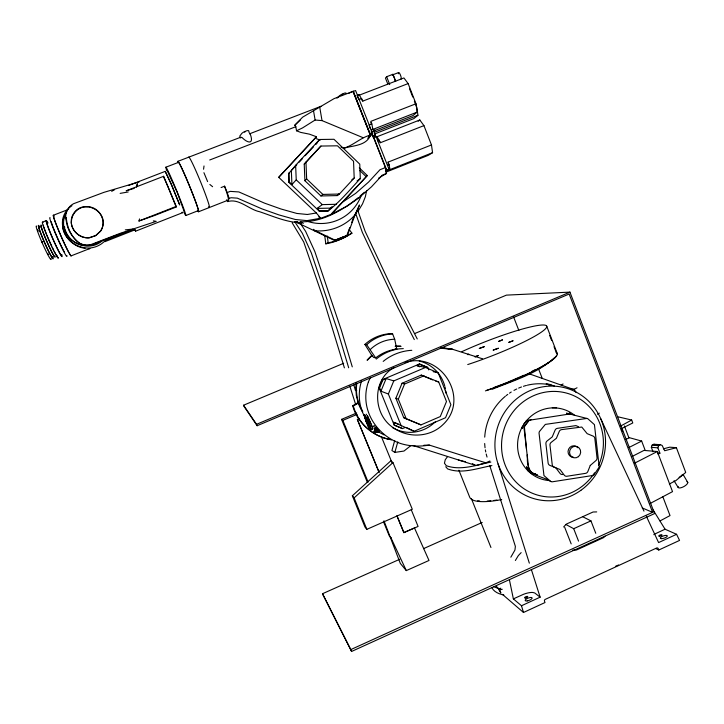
<?xml version="1.0" encoding="UTF-8"?>
<svg xmlns="http://www.w3.org/2000/svg" width="724" height="724" viewBox="0 0 724 724"><rect width="100%" height="100%" fill="white"/><g stroke="black" fill="none" stroke-linecap="round" stroke-linejoin="round"><path stroke-width="1.09" d="M367.738 417.232L368.525 418.427L367.557 417.042L367.937 418.074M379.24 431.531L379.249 431.115C370.706 431.423 377.476 433.911 379.077 430.997C377.177 431.902 379.973 431.984 378.851 430.934L378.399 431.785M139.56 218.929L138.936 221.01L154.556 215.499L176.203 207.001L176.213 206.412L163.624 176.303L126.148 190.819L134.23 188.349M62.644 222.485C61.006 237.535 76.644 249.472 90.853 247.907A24.299 23.521 23.7 0 0 106.428 239.164M522.556 428.309L523.669 424.21L527.968 419.621L525.796 421.377M353.828 385.005L355.439 390.39L356.235 383.014M355.439 390.39L355.792 387.675L356.715 390.77M203.562 169.235L204.023 165.959M570.648 388.915L573.779 389.521L577.028 387.774M71.486 220.748C71.902 212.702 79.595 206.069 87.595 206.82M136.402 186.973L137.424 183.733L136.546 186.729M366.679 190.457L365.358 196.756L362.516 203.906L358.054 211.272M522.33 426.907L521.959 428.454L522.429 426.708M62.771 220.657L64.87 215.2M394.725 440.482L391.928 450.536L394.852 452.4L403.974 451.052L410.779 445.676M394.852 452.4L397.784 441.884M658.026 454.165L659.908 453.197L657.881 447.839L658.614 445.676L660.478 444.717L662.179 445.477L664.677 450.744L676.388 447.685L685.728 472.437L675.954 480.528L669.365 483.994M653.03 451.758L651.347 447.332L652.08 445.188L653.926 444.237L660.478 444.717M349.764 227.644L346.706 235.807L347.312 235.535L355.031 214.947L359.511 205.01L354.968 215.064L351.991 218.042A50.472 49.25 60.4 0 1 315.528 230.82L313.392 229.318M351.683 222.54L353.973 216.413M404.978 427.54L402.535 428.59L394.173 425.088L379.023 387.657L382.29 379.729L419.368 364.036L427.757 367.43L428.744 369.901M401.313 426.065L388.363 394.019L380.933 391.177L379.593 387.874L382.878 379.919L386.154 378.525L393.775 380.914L425.477 367.466L438.183 372.815L450.889 404.725L445.541 417.721L414.083 431.305L393.449 422.119L394.779 425.413M380.933 391.177L386.154 378.525M388.363 394.019L393.775 380.914M395.874 398.227L402.046 383.267L421.259 375.095L438.681 381.955L446.473 401.53L440.292 416.562L420.988 424.888L406.245 418.825L403.711 417.658L395.874 398.227L398.327 399.177L406.245 418.825M398.327 399.177L404.571 384.046L423.993 375.792M368.398 381.883L370.172 377.964M226.693 199.743L227.635 201.598L229.146 198.448L230.983 197.733L237.309 198.141L261.934 208.865L278.876 214.892L295.329 219.49L307.021 220.63L320.705 218.223L316.325 212.983L278.677 177.29L316.46 136.755L309.429 134.157L300.65 132.392L296.532 130.791L295.826 126.7L294.795 125.225L302.632 117.17L334.036 98.654L353.267 91.251L370.588 135.044C366.335 145.977 353.276 145.415 343.846 148.203L340.977 147.035M358.407 209.679L354.353 215.399M375.684 429.513L376.733 428.21M515.37 560.494L518.321 555.625L521.153 552.62M510.836 557.199L514.936 550.068L515.379 546.394L489.732 465.514M563.625 526.972L566.313 524.113L593.065 512.004L596.712 511.904M527.181 454.898L527.353 458.862C527.226 465.215 529.063 473.469 536.493 474.881M447.532 456.654L445.242 459.749L444.436 463.224L446.346 465.731C460.717 470.835 476.483 465.07 490.836 462.075M294.795 125.225L300.37 119.949M278.731 177.389L316.46 136.755M554.892 357.394C537.642 373.503 513.787 380.507 492.284 389.231M295.636 165.289L291.338 170.511L291.926 184.557L296.234 179.86L295.636 165.289L319.673 139.488L333.981 139.289L359.765 164.149L360.317 178.593C349.864 189.751 340.099 201.706 328.026 210.956L319.203 211.173L328.488 210.648M315.818 144.085L319.673 139.488M316.469 143.578L316.904 143.071L315.718 144.338M408.128 83.586L362.805 101.107L359.249 94.844L358.833 95.342L403.92 77.948L408.128 83.586L415.992 103.758L417.241 112.075L413.042 115.541L371.032 131.967M304.234 164.095L320.913 146.058L337.484 145.805L353.547 161.289L354.19 178.041L339.375 194.05L337.23 195.598L320.913 195.96L304.913 180.728L304.234 164.095L320.913 146.058M332.072 206.575L328.026 210.956L319.23 211.146L289.012 182.466L288.957 173.063L288.614 173.488L296.831 164.665M395.693 81.341L392.942 74.291L386.652 76.717L385.44 78.056L387.738 83.912M605.047 536.149L603.626 537.606L576.449 550.014L572.784 550.131M392.942 74.291L392.317 74.979L398.571 72.572M359.285 167.85L367.303 175.57L330.968 214.395L320.397 218.422L318.759 216.874M343.076 201.779L355.629 193.398L368.588 182.068L379.982 169.724L385.449 167.561L386.535 173.461L382.227 175.172L371.53 186.765L358.208 198.421L347.285 206.087L331.302 214.195L367.303 175.57M337.23 195.598L338.687 194.014M299.184 162.14L302.198 158.9M305.211 155.669L313.492 146.773M367.014 360.136L371.711 355.321L373.629 357.439L375.656 357.891A44.644 43.748 -70.9 0 1 396.761 349.022L394.689 339.239L392.589 333.845L390.607 333.673A41.702 40.951 -73.9 0 0 364.896 344.416L371.711 355.321M167.307 170.909L177.136 192.222L184.376 212.087M304.913 180.728L306.65 178.973L305.962 162.113M337.022 98.147L339.42 95.821A13.991 1.629 -22.5 0 1 342.262 94.02L344.805 93.043A14.018 1.638 -22.3 0 1 346.099 93.251M415.992 103.758L370.806 121.37L371.828 123.958L372.824 129.198L372.371 129.614L417.241 112.075M368.525 136.284L370.299 134.736L353.185 91.468M352.353 495.786L390.842 460.835L392.951 462.609L412.309 509.271L366.842 529.353L364.959 526.991L352.353 495.786L354.127 497.877L366.842 529.353M354.127 497.877L392.951 462.609M359.973 196.186L364.38 192.24M367.683 138.311L372.688 133.804L355.584 90.536L353.05 91.514L361.222 112.166M372.96 137.008L375.24 134.981L373.656 130.963M500.755 588.15L498.99 589.779L500.854 593.019L499.406 589.336L496.221 586.268M358.471 197.498C342.054 210.612 321.737 222.549 300.098 221.77L303.347 223.336M423.938 125.623L380.435 142.709L376.969 136.555L376.516 136.936L419.802 119.967L423.938 125.623L431.477 144.954L432.572 152.683L428.273 155.343L385.892 172.167M620.658 426.029L631.663 420.029L632.776 422.961L623.065 427.821L621.744 429.015L622.667 431.296M414.354 101.134L416.752 107.279L417.947 115.288L413.884 118.591L374.389 134.049M364.896 344.416L366.652 344.687L370.398 341.674A42.083 41.322 -73.9 0 1 387.883 334.37L392.589 333.845M320.913 195.96L322.859 194.412L339.375 194.05M377.086 428.726L376.371 429.549L377.123 429.033M383.195 361.394C391.195 354.769 401.458 350.832 411.811 350.316M418.164 121.261L419.802 119.967M351.855 179.787L354.19 178.041M319.637 210.865L317.076 208.431L322.289 204.62L336.551 204.286M679.112 477.442L680.832 476.193A5.312 1.946 -29 0 0 682.08 474.881M357.05 180.946L360.317 178.593M71.957 205.688C52.97 218.576 64.87 246.124 85.151 248.278M394.037 367.521C371.285 380.127 372.806 415.775 394.671 428.59C409.16 438.273 429.947 437.133 442.645 424.916C471.107 399.051 440.717 350.561 405.123 362.579M386.019 170.665L389.041 169.344L375.928 136.166L373.367 137.171M385.639 171.615L389.041 169.344M389.096 167.588L389.494 169.778L389.964 169.461L389.087 164.601L388.1 162.122L431.477 144.954M386.535 173.461L378.706 178.05M370.588 135.044C360.733 137.506 353.538 145.316 343.846 148.203M363.059 137.678L322.017 120.6L315.112 120.03L302.542 127.913L296.532 130.791M597.454 414.282L599.345 413.151M417.44 365.158L419.368 364.036L427.757 367.43M314.469 230.847L314.967 230.558L335.384 240.341L334.823 240.594L295.274 221.671M352.697 405.712L353.321 406.037C358.154 423.468 373.674 437.359 391.666 439.758C373.665 436.871 357.457 423.631 352.697 405.712L358.271 402.49M353.321 406.037L358.28 403.168L356.317 395.548L355.792 387.675M111.686 191.335L114.627 189.679M468.003 354.751L468.862 354.208L467.469 354.452M660.053 520.918L670.017 515.579L662.822 496.691M650.052 503.515L672.524 491.632L657.311 451.523L643.971 450.409L631.989 456.527M374.435 425.567L373.548 426.02L373.647 426.825L376.1 427.251M531.688 371.521L535.244 369.683M634.631 463.161L657.311 451.523M628.957 447.504L641.654 441.07L645.247 450.509M561.109 384.987L563.091 383.992M244.531 132.094L245.21 131.777M474.781 356.697L478.311 355.493L475.288 356.968M509.406 579.788L513.37 598.884L521.488 605.753L540.131 597.164L531.362 569.535M655.745 548.521L658.786 550.014L679.555 540.421L676.578 534.303L658.605 542.584L646.333 516.221M502.456 594.377L523.497 612.477L545.018 602.531L544.511 601.246A1.439 1.357 -60.6 0 1 545.272 599.372L656.568 548.032A1.412 1.321 -68.1 0 1 658.297 548.738L658.786 550.014M513.37 598.884L523.57 594.277A11.34 3.774 -21.1 0 1 532.891 592.476L534.755 592.983L540.131 597.164M676.578 534.303L665.057 529.208L655.374 533.733A11.294 3.584 -18.6 0 0 653.808 534.683M399.775 559.245L322.488 593.734L350.787 649.6L652.596 512.348L569.154 294.034L257.138 425.721L244.024 406.39L243.536 405.232L343.683 363.285M322.488 593.734L351.574 651.464L654.559 513.597L569.942 292.125L506.411 295.13L414.617 333.583M324.814 236.151L325.791 243.834L328.153 242.766A62.364 60.861 60.2 0 0 351.927 233.182L349.258 229.58M565.951 524.502L573.698 528.701L590.947 520.873L595.771 533.28M348.85 93.242L353.267 91.251M350.117 233.988L351.927 233.182M423.477 548.665L482.211 522.457M383.964 520.791L400.327 563.426L406.309 570.602L428.997 560.466L414.481 527.959L403.856 532.602L396.915 515.778M523.877 375.267L507.542 382.299M625.952 439.332L628.975 437.993L624.369 425.938M403.856 532.602L418.083 526.439L411.241 509.705M413.033 445.513L475.958 465.514L485.822 462.799L489.931 460.998M342.895 94.183L341.99 94.781M377.638 429.712L374.887 430.898L374.29 428.518L376.127 427.73M549.027 385.539L551.009 384.697L546.24 383.648M419.857 366.851L416.789 365.557L420.038 364.181M359.195 418.78L357.357 419.558L359.511 418.743M345.411 236.06L346.606 235.553L341.656 237.553M243.536 405.232L256.549 424.327L569.942 292.125M367.276 482.13L341.565 419.359L356.679 412.997M341.565 419.359L342.841 420.382L357.068 414.399M615.635 566.222L618.649 564.973M340.669 237.952L334.723 240.35L344.371 236.477M334.823 240.594L347.312 235.535M389.964 169.461L387.431 170.412M389.494 169.778L432.572 152.683M387.394 165.271L389.087 164.601M104.88 241.68L135.135 229.761M73.748 237.535A33.313 32.281 25.3 0 0 79.685 243.382A15.566 15.077 23 0 0 91.477 244.947L107.985 238.468A28.833 2.154 -21.3 0 1 133.243 229.997L134.818 229.716L135.596 231.173L182.321 212.802L182.204 212.114L182.312 212.811M138.936 221.01L176.213 206.412M417.947 115.288L374.634 132.239L374.697 129.831M372.688 133.804L370.172 134.791L361.629 113.197M229.146 198.448L227.2 192.557L230.223 191.371L238.866 191.941L264.341 203.064L280.984 209.001L296.84 213.444L307.356 214.485L316.325 212.983M105.994 240.133L132.012 229.942M375.24 134.981L372.706 135.976L371.883 133.895M70.97 255.925L89.966 248.477L88.898 248.839M375.276 137.216L376.969 136.555M185.887 215.508L198.24 210.657M377.756 140.881L379.457 140.221M198.684 211.707L228.377 200.05A27.222 2.045 68 0 0 224.576 186.186L221.092 187.552M227.635 201.598C238.992 198.077 248.956 209.544 259.536 211.707C272.387 215.996 285.156 221.743 298.822 222.693L296.931 221.87M502.42 384.308L506.519 382.706M371.828 123.958L369.195 124.99L369.792 128.13M371.068 129.877L372.824 129.198M178.032 161.289L240.323 137.379L241.916 137.388C247.545 143.307 254.287 144.737 250.26 134.175L249.527 133.831L320.976 106.301M165.968 167.181L178.466 162.366M357.004 95.586L359.33 94.69M357.493 95.523L359.249 94.844M128.456 185.543L165.217 171.362L172.113 186.14L179.697 204.946L170.366 182.104L165.217 171.362M53.259 215.29L68.608 209.363M361.774 98.5L359.122 99.532L357.24 96.781M42.508 222.114L46.318 220.639M209.734 159.995L295.826 126.7M494.275 387.358L501.397 384.706M139.27 181.851L103.849 192.376L73.531 203.725A15.711 15.186 24.1 0 0 66.264 221.01A33.512 32.462 25.3 0 0 79.142 242.983A15.666 15.168 23 0 0 90.998 244.558L120.238 233.309L156.221 221.354L153.361 220.865M531.135 419.703L529.244 420.237L569.661 413.992L587.761 418.68L594.44 424.653L599.201 466.98L594.078 474.763L592.965 475.46L552.032 481.84L550.756 481.523C544.529 476.736 530.294 476.347 528.565 467.016L524.004 427.929L525.045 425.115L528.945 420.526L524.384 426.635L526.502 449.124M379.15 430.382L374.887 430.898L377.421 430.861M663.383 448.835L669.727 447.179L676.388 447.685M491.895 465.577C477.632 468.175 461.84 474.32 447.622 468.908L445.731 466.745M377.575 431.785C369.774 431.92 377.014 432.988 379.041 432.029L378.48 430.671M376.444 428.472L374.29 428.518M376.344 432.545L379.041 432.029L378.344 431.622M120.148 193.38L128.184 191.969M374.326 432.083L374.942 431.993M502.293 589.282L498.99 589.779L500.809 589.508L493.524 586.621M125.306 229.861L133.071 229.055M485.822 462.799C466.962 457.052 448.174 451.043 429.368 445.106C418.952 446.817 408.209 446.409 398.254 442.69C382.317 436.4 369.72 422.137 366.543 405.168A44.327 43.377 87.5 0 1 368.389 381.883M403.304 348.624L399.15 348.859A45.449 43.739 -55.6 0 0 376.245 359.095M423.92 445.242L429.368 445.106M535.706 473.921C531.869 474.057 528.049 470.853 527.09 467.188L529.108 470.799M317.076 208.431L330.85 208.105M552.294 407.802L556.593 407.766M375.222 431.712L377.095 431.712M395.476 346.289L400.987 346.334M465.342 461.704L458.382 460.03M374.145 431.83L376.525 431.957M536.004 474.573L537.516 474.654M568.621 414.209L570.883 414.363L569.2 412.997L570.892 414.3M652.08 445.188L658.614 445.676M651.347 447.332L657.881 447.839M587.092 418.4L545.335 424.4L539.371 431.613L539.027 432.934L543.968 475.577L550.756 481.523M657.727 453.016L659.908 453.197M440.382 348.208L452.681 349.33L482.564 358.805M441.577 347.936L452.681 349.33L440.88 347.448M395.268 348.778L396.761 349.022M416.789 365.557L425.477 367.466M433.124 371.656L438.183 372.815M617.907 416.789L631.663 420.029M435.794 381.195L438.681 381.955M531.778 472.881L533.742 473.406M88.681 206.774C99.849 207.761 106.88 221.2 100.844 230.82L96.066 235.445L89.55 237.807C80.264 238.63 71.468 231.282 71.269 221.843M569.707 414.119L566.928 413.721L569.842 414.526M570.793 414.363L566.575 413.232L570.793 414.363L570.376 414.11M628.604 437.468L641.654 441.07M503.832 595.019C499.207 594.042 494.202 592.16 491.849 587.743M373.729 431.214L374.86 431.567M402.046 383.267L404.571 384.046M382.29 379.729L382.878 379.919M528.393 373.53L573.779 389.521M301.274 223.562L296.261 221.743L300.668 223.861L305.628 231.381L314.831 251.545L341.312 330.108L352.271 366.86M315.212 138.257L320.243 140.121M379.023 387.657L379.593 387.874M403.711 417.658L420.988 424.888M394.48 422.544L398.589 424.237M394.173 425.088L402.535 428.59M421.259 375.095L432.681 379.892M642.242 507.94L652.596 512.348M653.926 444.237L655.618 444.988M296.026 221.698L300.668 223.861M406.716 427.649L414.083 431.305M582.883 516.836L590.947 520.873M472.338 463.677L475.053 465.052M379.204 432.3L384.064 434.907M527.859 470.663L533.018 474.528M578.53 426.735L575.915 425.603L557.38 428.346A3.005 2.869 -73.3 0 0 555.055 430.228L552.231 436.916L547.072 440.988A3.005 2.878 -72 0 0 545.914 443.785L548.131 463.043A3.005 2.869 -70.3 0 0 549.887 465.396L555.779 467.776L560.014 473.369A2.996 2.86 -70 0 0 562.666 474.482M209.851 184.466L212.603 186.72M296.234 179.86L322.289 204.62M289.338 182.104L291.926 184.557M306.65 178.973L322.859 194.412M367.674 417.486L368.154 417.938M359.62 170.339L366.009 176.493M653.111 509.94L665.057 529.208M687.031 481.596L687.8 482.501A5.466 2.045 -28.9 0 1 682.406 487.27A5.466 2.045 -28.9 0 1 678.144 486.419M366.652 344.687L375.656 357.891M361.674 99.46L362.805 101.107M378.2 139.415L380.435 142.709M573.861 388.969L576.268 392.616M294.749 221.725L302.324 233.228L311.329 252.938L337.728 331.185L348.678 367.783M526.466 467.061L528.629 470.971L526.466 467.061L526.927 467.767M366.217 414.182L366.588 414.789M674.035 480.736L678.144 487.433M292.143 222.775L303.727 241.997L323.103 298.007L344.389 367.855M683.058 474.41L687.8 482.501M367.457 415.721L371.937 425.884M207.607 181.597L203.924 172.683M367.294 420.327C363.593 413.893 369.62 429.631 369.204 425.006M414.3 339.592L397.458 306.876L362.335 232.377L355.765 213.671M367.149 415.612L371.05 424.173M417.259 338.95L400.001 305.356L365.095 231.246L357.964 210.937M41.992 241.535L42.291 242.187M42.327 242.576L41.811 241.363M643.98 511.153L600.73 418.698M48.101 254.54L47.811 253.907M368.57 426.445C367.702 424.635 369.068 428.201 368.57 426.445A8.579 0.968 66.9 0 0 370.199 429.413M38.001 230.829L37.53 229.924L37.965 231.092M370.118 421.73L370.57 422.726M367.702 421.151L368.887 424.038M47.938 253.843L48.164 254.35M256.549 424.327L257.138 425.721M350.787 649.6L351.574 651.464M378.39 431.495L377.847 430.472L378.163 431.368M406.309 570.602L390.815 537.525L391.023 537.977L389.331 535.932L383.566 521.886M224.576 186.186L227.2 192.557M368.561 422.934C369.34 425.088 367.756 421.078 368.516 423.214M357.448 419.621L378.878 471.749M397.123 516.149L403.92 532.674M357.357 419.558L379.204 472.691M342.841 420.382L368.118 482.094M381.313 436.509L392.001 462.654M471.469 498.782L490.953 547.489M458.907 470.229L469.659 497.089A72.373 17.068 -20.7 0 0 501.705 499.587M523.497 612.477L521.488 605.753M373.62 137.071L386.743 170.249M371.711 132.782L386.489 170.357M538.611 369.113L542.258 378.408M409.558 88.835L412.752 97.034M573.698 528.701L578.548 541.127M564.693 527.325L571.182 543.887M386.652 76.717L389.729 84.554M513.533 316.759L518.855 330.47M176.203 207.001L168.764 188.62A22.489 0.76 67.5 0 0 163.678 177.072L163.624 176.303M546.729 326.225L557.308 353.683M549.697 335.447L551.67 340.561M554.041 346.706L556.801 353.873M371.548 425.395L372.046 426.825M355.683 404.562L349.819 386.055M135.288 230.259L135.596 231.173M65.06 229.282C68.382 241.879 83.794 249.382 95.849 244.694A22.344 21.648 24.2 0 0 102.708 240.368M498.076 463.948L529.335 563.163M372.281 427.911L372.579 429.341M249.246 132.8L248.685 130.745A14.181 1.674 -21.7 0 0 246.893 130.718L244.287 131.723A14.136 1.665 -21.9 0 0 241.834 133.379L239.789 136.058L240.196 137.741A13.856 1.602 -21.8 0 0 240.811 137.859M372.236 426.825L372.76 428.898M371.005 122.401L371.394 124.456M388.1 162.122L388.697 165.398M319.764 107.378L322.017 120.6M313.573 111.044L315.112 120.03M64.508 226.485L64.762 228.359M327.302 236.069L328.153 242.766M288.632 173.461L288.985 182.502M51.105 258.658A18.317 1.376 66.2 0 1 41.675 241.662A18.381 1.385 66.2 0 1 39.929 237.49A18.209 1.376 66.2 0 1 38.354 233.499L37.422 230.938A18.317 1.376 66.2 0 1 36.535 226.132M52.807 256.54A18.308 1.348 66.3 0 1 44.336 242.214A18.308 1.348 66.3 0 1 40.01 227.327M61.739 254.468A19.747 1.312 66.3 0 1 52.752 238.73A19.747 1.312 66.3 0 1 48.037 223.001M58.345 257.391A19.756 1.376 66.3 0 1 49.286 241.146A19.756 1.376 66.3 0 1 42.997 222.54M57.522 256.006A17.548 1.222 66.3 0 1 55.829 254.187M55.332 253.309A17.548 1.222 66.3 0 1 54.191 251.165M53.585 249.961A17.548 1.222 66.3 0 1 52.291 247.309M51.703 246.069A17.548 1.222 66.3 0 1 46.861 235.019M46.236 233.472A17.548 1.222 66.3 0 1 45.666 232.006M45.141 230.639A17.548 1.222 66.3 0 1 44.671 229.363M44.273 228.223A17.548 1.222 66.3 0 1 43.938 227.227M43.675 226.377A17.548 1.222 66.3 0 1 43.34 225.119M55.151 256.567A17.557 1.258 66.3 0 1 46.816 241.481A17.557 1.258 66.3 0 1 41.53 225.49M54.617 256.504A16.842 1.204 66.3 0 1 47.024 241.834A16.842 1.204 66.3 0 1 41.168 225.969M52.562 256.721A16.851 1.24 66.3 0 1 44.689 242.739A16.851 1.24 66.3 0 1 39.449 226.974M71.16 255.789A22.218 1.321 66.4 0 1 60.164 234.178A22.218 1.321 66.4 0 1 54.019 215.897M70.572 254.993A21.195 1.258 66.4 0 1 69.45 253.481M69.024 252.748A21.195 1.258 66.4 0 1 58.508 230.096A21.195 1.258 66.4 0 1 53.911 216.223M98.274 242.278A22.598 21.892 24.2 0 1 70.346 238.938A22.598 21.892 24.2 0 1 66.861 211.598M64.59 252.377A18.127 1.131 66.3 0 1 57.106 236.956A18.127 1.131 66.3 0 1 51.223 221.689M66.916 255.653A21.204 1.321 66.3 0 1 57.857 239.137A21.204 1.321 66.3 0 1 50.074 217.716M61.495 254.631A18.145 1.204 66.3 0 1 53.666 240.531A18.145 1.204 66.3 0 1 47.069 222.168M392.607 74.943A3.52 0.824 70.2 0 1 394.218 77.568A3.52 0.824 70.2 0 1 395.005 81.07M398.453 73.767A3.52 0.842 70.3 0 1 399.277 72.898A3.52 0.842 70.3 0 1 401.033 76.871A3.52 0.842 70.3 0 1 400.815 79.115M188.638 157.289A27.286 1.602 67.8 0 1 201.372 183.805A27.286 1.602 67.8 0 1 208.548 206.783M361.466 194.874A44.779 43.684 60.6 0 1 307.944 221.517M496.881 500.058A71.305 16.815 -20.7 0 1 493.723 500.492M490.736 500.818A71.305 16.815 -20.7 0 1 487.161 501.08M479.614 500.972A71.305 16.815 -20.7 0 1 477.695 500.718M361.52 381.032A45.974 43.784 -55.8 0 0 359.276 395.639A46.227 44.037 -55.8 0 0 364.588 416.581M419.232 360.995A36.254 35.476 -71 0 1 444.708 385.774M444.979 386.806A36.254 35.476 -71 0 1 445.441 388.906M445.776 391.032A36.254 35.476 -71 0 1 445.993 393.168M435.468 421.612A36.254 35.476 -71 0 1 392.354 427.531M362.769 411.431A42.481 41.657 -71.5 0 1 356.787 383.385M367.502 360.118A42.481 41.657 -71.5 0 1 372.398 355.475M395.141 346.28A42.481 41.657 -71.5 0 1 400.68 346.181M362.516 411.73A42.336 41.521 -71.5 0 1 358.28 403.168M349.212 234.395A61.395 59.938 59.9 0 1 325.791 243.834M370.371 349.421A36.969 36.291 -73.9 0 1 394.689 339.239M66.889 221.535A15.62 15.095 24 0 1 66.291 217.444M73.097 236.694A33.313 32.281 25.3 0 1 67.051 222.576M178.032 162.71A27.322 1.348 67.7 0 1 189.634 186.321A26.173 1.294 67.7 0 1 197.923 210.584M197.58 210.467A27.322 1.348 67.7 0 0 189.634 186.321A26.173 1.294 67.7 0 0 178.258 162.529M166.755 170.647A26.209 1.014 67.6 0 1 170.185 175.579A26.209 1.014 67.6 0 1 183.118 206.964A26.209 1.014 67.6 0 1 183.869 212.177M487.035 457.07A55.73 53.413 -72 0 1 486.202 454.02M485.741 451.948A55.73 53.413 -72 0 1 485.361 449.866M485.053 447.767A55.73 53.413 -72 0 1 484.682 443.522M484.718 437.133A55.73 53.413 -72 0 1 505.28 396.336M506.103 395.666A55.73 53.413 -72 0 1 507.777 394.381M509.488 393.159A55.73 53.413 -72 0 1 511.244 392.01M513.959 390.408A55.73 53.413 -72 0 1 516.746 388.978M518.646 388.109A55.73 53.413 -72 0 1 521.506 386.969M523.452 386.299A55.73 53.413 -72 0 1 526.402 385.44M527.389 385.195A55.73 53.413 -72 0 1 554.385 385.919M594.531 472.835A53.024 50.707 -72 0 1 507.777 470.745A53.024 50.707 -72 0 1 551.027 391.485A53.024 50.707 -72 0 1 598.486 465.604M549.407 480.591A36.553 34.951 -72 0 1 520.104 431.567A36.553 34.951 -72 0 1 574.53 415.196M573.553 457.324A5.801 5.53 -72.1 0 1 568.566 449.215A5.801 5.53 -72.1 0 1 577.879 447.758M461.894 351.638A61.893 7.801 -21.3 0 1 546.674 326.072A61.893 7.801 -21.3 0 1 467.731 364.552M556.15 356.099A61.187 9.204 -21.2 0 1 486.501 390.426M556.276 352.588A61.721 9.285 -21.2 0 1 485.406 390.888M370.525 429.848A8.579 0.968 66.9 0 0 370.453 426.807A8.579 0.968 66.9 0 0 366.398 417.323L364.489 414.481A8.579 0.968 66.9 0 0 365.765 420.146M368.045 425.468A8.579 0.968 66.9 0 1 367.566 424.445M367.095 423.377A8.579 0.968 66.9 0 1 366.181 421.205M364.643 416.988L365.122 418.237L364.643 416.988M364.154 414.816C369.593 436.156 375.819 433.079 364.154 414.816M72.355 215.96C67.803 226.63 77.559 238.639 88.799 237.789L95.441 235.698L100.41 231.282C112.899 212.367 81.16 195.679 72.355 215.96M502.438 339.882L498.546 341.466L502.438 339.882M590.259 465.46L587.861 471.469A3.023 2.869 -70.9 0 1 585.535 473.36L566.91 476.256A3.032 2.887 -70.1 0 1 564.231 475.134L559.987 469.496L553.996 467.071A3.041 2.896 -70.4 0 1 552.231 464.699L549.987 445.224A3.041 2.905 -72 0 1 551.154 442.4L556.403 438.264L559.236 431.513A3.041 2.905 -73.3 0 1 561.58 429.622L581.779 427.042L587.155 433.658L593.092 436.101A3.023 2.878 -73.6 0 1 594.838 438.473L597.019 457.83A3.023 2.869 -72.1 0 1 595.852 460.636L590.259 465.46M365.231 416.888L364.57 415.449L365.231 416.888M366.697 419.033L366.136 417.82L366.697 419.033M370.299 427.893L369.738 426.68L370.299 427.893M366.634 422.373L366.082 421.205L366.634 422.373M370.263 429.223L369.702 428.056L370.263 429.223M375.276 428.671L374.869 429.115L375.865 428.038L375.276 428.671M512.963 340.814L508.881 342.343L512.963 340.814M377.666 429.214L374.96 429.938L377.666 429.214M498.32 348.271L493.243 350.081L498.32 348.271M484.166 346.696L479.333 348.443L484.166 346.696M365.738 418.264L367.792 424.445A4.76 0.534 66.9 0 0 369.086 426.617L368.507 423.685L365.738 418.264M535.724 474.292L531.497 473.206L535.724 474.292M580.865 490.329A57.567 55.069 -72 0 0 574.793 391.422A57.567 55.069 -72 0 0 495.026 448.554A57.567 55.069 -72 0 0 580.865 490.329M525.488 597.97A1.701 0.561 -21.1 0 0 527.742 596.612A1.701 0.561 -21.1 0 0 525.235 597.019A1.701 0.561 -21.1 0 0 525.488 597.97M527.217 600.911A3.701 1.24 -21 0 0 532.131 597.934A3.701 1.24 -21 0 0 526.629 598.839A3.701 1.24 -21 0 0 527.217 600.911M661.374 538.647A3.692 1.177 -18.5 0 0 667.229 536.294A3.692 1.177 -18.5 0 0 662.804 536.14A3.692 1.177 -18.5 0 0 661.374 538.647M659.293 536.203A1.692 0.534 -18.6 0 0 661.971 535.126A1.692 0.534 -18.6 0 0 659.953 535.054A1.692 0.534 -18.6 0 0 659.293 536.203M578.367 456.69A5.828 5.548 -72.1 0 0 577.408 446.735A5.828 5.548 -72.1 0 0 569.562 452.826A5.828 5.548 -72.1 0 0 578.367 456.69"/></g></svg>
